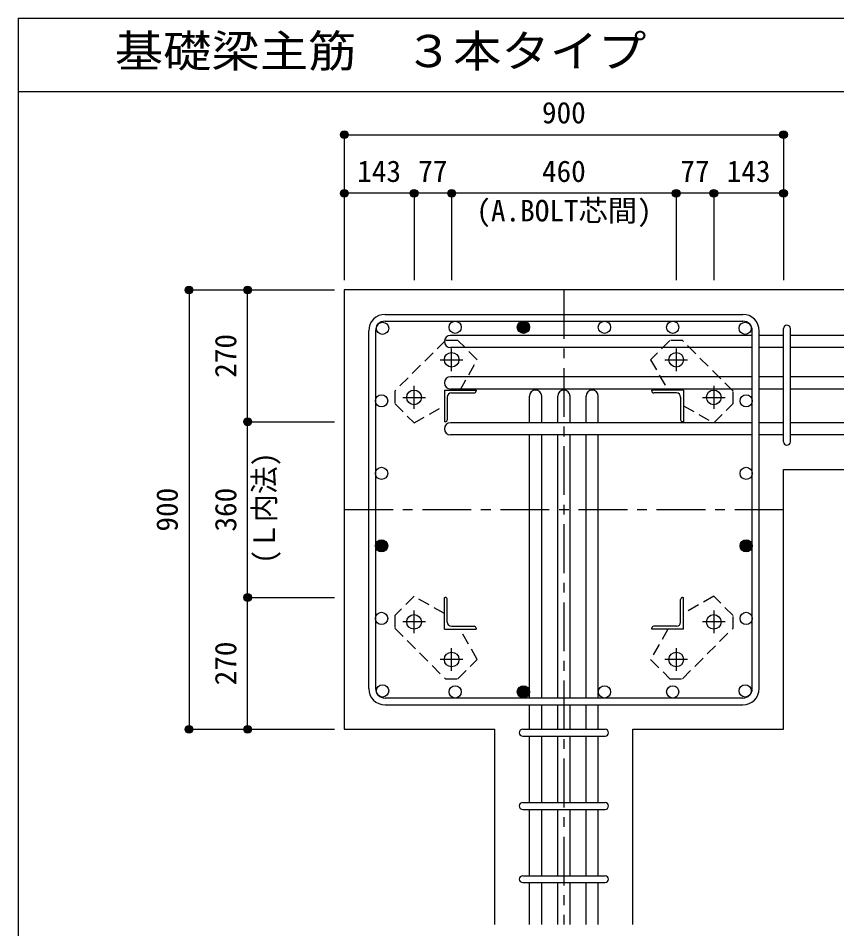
# Model space of a CAD drawing. Units: millimetres at full size, sheet at 1:20. Extents: x -3982 to 3969, y -2797 to 2801.
# Drawn here: x -3982 to -2305, y 935 to 2801 of the extents above; entities that cross this region are included whole.
import ezdxf
from ezdxf.enums import TextEntityAlignment as Align

# ---------------------------------------------------------------- set-up
doc = ezdxf.new("R2010")
doc.units = ezdxf.units.MM
doc.header["$LTSCALE"] = 20
doc.header["$PDMODE"] = 32
doc.header["$PDSIZE"] = 10
doc.linetypes.add('CHAIN1', pattern=[8, 5, -1, 1, -1])
doc.linetypes.add('DASHED1', pattern=[1.8, 1.2, -0.6])
for name, color, linetype in [('6-1_躯体線', 2, 'Continuous'), ('6-2_A.Bolt_', 4, 'Continuous'), ('6-3_柱型主筋', 4, 'Continuous'), ('6-4_フープ', 7, 'Continuous'), ('6-5_梁主筋', 7, 'Continuous'), ('6-6_S.T.P.', 7, 'Continuous'), ('6-7_文字', 7, 'Continuous'), ('6-9_プレート', 4, 'DASHED1'), ('6-D_寸法', 4, 'Continuous'), ('F-0_枠', 6, 'Continuous')]:
    doc.layers.add(name, color=color, linetype=linetype)
doc.styles.add('ＭＳ ゴシック', font='')
doc.styles.get('ＭＳ ゴシック').set_extended_font_data('MS Gothic')

msp = doc.modelspace()

# ---------------------------------------------------------------- linework, layer by layer
at = {"layer": '6-1_躯体線'}
for p, q in [((-2013.87, 2244.12), (-3313.87, 2244.12)), ((-3313.87, 2244.12), (-3313.87, 1344.12)), ((-2413.87, 1876.12), (-2013.87, 1876.12)), ((-2413.87, 1344.12), (-2413.87, 1876.12)), ((-3313.87, 1344.12), (-3005.37, 1344.12)), ((-3005.37, 944.12), (-3005.37, 1344.12)), ((-2722.37, 944.12), (-2722.37, 1344.12)), ((-2722.37, 1344.12), (-2413.87, 1344.12))]:
    msp.add_line(p, q, dxfattribs=at)
at = {"layer": '6-2_A.Bolt_', "linetype": 'CHAIN1'}
for p, q in [((-3093.87, 2077.92), (-3093.87, 2124.42)), ((-2633.87, 2124.42), (-2633.87, 2077.92)), ((-3117.17, 2101.12), (-3070.67, 2101.12)), ((-2657.07, 2101.12), (-2610.57, 2101.12)), ((-3170.87, 2000.92), (-3170.87, 2047.42)), ((-2556.87, 2047.42), (-2556.87, 2000.92)), ((-3194.17, 2024.12), (-3147.67, 2024.12)), ((-2580.07, 2024.12), (-2533.57, 2024.12)), ((-3170.87, 1540.82), (-3170.87, 1587.32)), ((-2556.87, 1587.32), (-2556.87, 1540.82)), ((-3147.67, 1564.12), (-3194.17, 1564.12)), ((-2533.57, 1564.12), (-2580.07, 1564.12)), ((-3093.87, 1463.82), (-3093.87, 1510.32)), ((-2633.87, 1510.32), (-2633.87, 1463.82)), ((-3070.67, 1487.12), (-3117.17, 1487.12)), ((-2610.57, 1487.12), (-2657.07, 1487.12))]:
    msp.add_line(p, q, dxfattribs=at)
at = {"layer": '6-2_A.Bolt_'}
for p, q in [((-3108.87, 2039.12), (-3043.87, 2039.12)), ((-3108.87, 2039.12), (-3108.87, 1974.12)), ((-3043.87, 2039.12), (-3043.87, 2037.12)), ((-2618.87, 2039.12), (-2683.87, 2039.12)), ((-2683.87, 2037.12), (-2683.87, 2039.12)), ((-2618.87, 2039.12), (-2618.87, 1974.12)), ((-3102.87, 2024.62), (-3102.87, 1978.12)), ((-3094.37, 2033.12), (-3047.87, 2033.12)), ((-2633.37, 2033.12), (-2679.87, 2033.12)), ((-2624.87, 2024.62), (-2624.87, 1978.12)), ((-3106.87, 1974.12), (-3108.87, 1974.12)), ((-2618.87, 1974.12), (-2620.87, 1974.12)), ((-3108.87, 1614.12), (-3106.87, 1614.12)), ((-3108.87, 1549.12), (-3108.87, 1614.12)), ((-3102.87, 1563.62), (-3102.87, 1610.12)), ((-2624.87, 1563.62), (-2624.87, 1610.12)), ((-2620.87, 1614.12), (-2618.87, 1614.12)), ((-2618.87, 1549.12), (-2618.87, 1614.12)), ((-3108.87, 1549.12), (-3043.87, 1549.12)), ((-3094.37, 1555.12), (-3047.87, 1555.12)), ((-3043.87, 1551.12), (-3043.87, 1549.12)), ((-2683.87, 1549.12), (-2683.87, 1551.12)), ((-2618.87, 1549.12), (-2683.87, 1549.12)), ((-2633.37, 1555.12), (-2679.87, 1555.12))]:
    msp.add_line(p, q, dxfattribs=at)
at = {"layer": '6-2_A.Bolt_', "color": 3}
for centre in [(-3093.87, 2101.12), (-2633.87, 2101.12), (-3170.87, 2024.12), (-2556.87, 2024.12), (-3170.87, 1564.12), (-2556.87, 1564.12), (-3093.87, 1487.12), (-2633.87, 1487.12)]:
    msp.add_circle(centre, 15, dxfattribs=at)
at = {"layer": '6-2_A.Bolt_'}
for centre, radius, start, end in [((-3047.87, 2037.12), 4, 270, 0), ((-2679.87, 2037.12), 4, 180, 270), ((-3094.37, 2024.62), 8.5, 90, 180), ((-2633.37, 2024.62), 8.5, 0, 90), ((-3106.87, 1978.12), 4, 270, 0), ((-2620.87, 1978.12), 4, 180, 270), ((-3106.87, 1610.12), 4, 0, 90), ((-2620.87, 1610.12), 4, 90, 180), ((-3094.37, 1563.62), 8.5, 180, 270), ((-3047.87, 1551.12), 4, 0, 90), ((-2679.87, 1551.12), 4, 90, 180), ((-2633.37, 1563.62), 8.5, 270, 0)]:
    msp.add_arc(centre, radius, start, end, dxfattribs=at)
at = {"layer": '6-3_柱型主筋', "color": 3}
for centre in [(-3235.32, 2165.57), (-3086.74, 2167.62), (-2946.87, 2167.62), (-2780.87, 2167.62), (-2641, 2167.62), (-2492.42, 2165.57), (-3237.37, 2016.99), (-2490.37, 2016.99), (-3237.37, 1868.41), (-2490.37, 1868.41), (-3237.37, 1719.83), (-2490.37, 1719.83), (-3237.37, 1571.25), (-2490.37, 1571.25), (-3235.32, 1422.67), (-3086.74, 1420.62), (-2946.87, 1420.62), (-2780.87, 1420.62), (-2641, 1420.62), (-2492.42, 1422.67)]:
    msp.add_circle(centre, 12.5, dxfattribs=at)
at = {"layer": '6-3_柱型主筋'}
for centre, radius in [((-2946.87, 2167.62), 12.5), ((-2946.87, 2167.62), 11.25), ((-2946.87, 2167.62), 10), ((-2946.87, 2167.62), 8.75), ((-2946.87, 2167.62), 7.5), ((-2946.87, 2167.62), 6.25), ((-2946.87, 2167.62), 5), ((-2946.87, 2167.62), 3.75), ((-2946.87, 2167.62), 2.5), ((-2946.87, 2167.62), 1.25), ((-3237.37, 1719.83), 12.5), ((-3237.37, 1719.83), 11.25), ((-3237.37, 1719.83), 10), ((-3237.37, 1719.83), 8.75), ((-3237.37, 1719.83), 7.5), ((-3237.37, 1719.83), 6.25), ((-3237.37, 1719.83), 5), ((-3237.37, 1719.83), 3.75), ((-3237.37, 1719.83), 2.5), ((-3237.37, 1719.83), 1.25), ((-2490.37, 1719.83), 12.5), ((-2490.37, 1719.83), 11.25), ((-2490.37, 1719.83), 10), ((-2490.37, 1719.83), 8.75), ((-2490.37, 1719.83), 7.5), ((-2490.37, 1719.83), 6.25), ((-2490.37, 1719.83), 5), ((-2490.37, 1719.83), 3.75), ((-2490.37, 1719.83), 2.5), ((-2490.37, 1719.83), 1.25), ((-2946.87, 1420.62), 12.5), ((-2946.87, 1420.62), 11.25), ((-2946.87, 1420.62), 10), ((-2946.87, 1420.62), 8.75), ((-2946.87, 1420.62), 7.5), ((-2946.87, 1420.62), 6.25), ((-2946.87, 1420.62), 5), ((-2946.87, 1420.62), 3.75), ((-2946.87, 1420.62), 2.5), ((-2946.87, 1420.62), 1.25)]:
    msp.add_circle(centre, radius, dxfattribs=at)
at = {"layer": '6-4_フープ'}
for p, q in [((-3230.37, 2194.12), (-2497.37, 2194.12)), ((-3230.37, 2180.12), (-2497.37, 2180.12)), ((-3263.87, 1427.62), (-3263.87, 2160.62)), ((-3249.87, 2160.62), (-3249.87, 1427.62)), ((-2477.87, 1427.62), (-2477.87, 2160.62)), ((-2463.87, 1427.62), (-2463.87, 2160.62)), ((-2497.37, 1408.12), (-3230.37, 1408.12)), ((-3230.37, 1394.12), (-2497.37, 1394.12))]:
    msp.add_line(p, q, dxfattribs=at)
for centre, radius, start, end in [((-3230.37, 2160.62), 33.5, 90, 180), ((-2497.37, 2160.62), 33.5, 0, 90), ((-3230.37, 2160.62), 19.5, 90, 180), ((-2497.37, 2160.62), 19.5, 0, 90), ((-3230.37, 1427.62), 33.5, 180, 270), ((-3230.37, 1427.62), 19.5, 180, 270), ((-2497.37, 1427.62), 33.5, 270, 0), ((-2497.37, 1427.62), 19.5, 270, 0)]:
    msp.add_arc(centre, radius, start, end, dxfattribs=at)
at = {"layer": '6-5_梁主筋'}
for p, q in [((-2477.87, 2151.07), (-3096.37, 2151.07)), ((-2413.87, 2151.07), (-2463.87, 2151.07)), ((-2263.87, 2151.07), (-2399.87, 2151.07)), ((-2477.87, 2126.07), (-3096.37, 2126.07)), ((-2413.87, 2126.07), (-2463.87, 2126.07)), ((-2263.87, 2126.07), (-2399.87, 2126.07)), ((-2477.87, 2066.12), (-3096.37, 2066.12)), ((-2413.87, 2066.12), (-2463.87, 2066.12)), ((-2263.87, 2066.12), (-2399.87, 2066.12)), ((-2477.87, 2041.12), (-3096.37, 2041.12)), ((-2413.87, 2041.12), (-2463.87, 2041.12)), ((-2263.87, 2041.12), (-2399.87, 2041.12)), ((-2934.37, 1972.12), (-2934.37, 2026.62)), ((-2909.37, 1972.12), (-2909.37, 2026.62)), ((-2876.37, 1972.12), (-2876.37, 2026.62)), ((-2851.37, 1972.12), (-2851.37, 2026.62)), ((-2818.37, 1972.12), (-2818.37, 2026.62)), ((-2793.37, 1972.12), (-2793.37, 2026.62)), ((-2477.87, 1972.12), (-3096.37, 1972.12)), ((-2413.87, 1972.12), (-2463.87, 1972.12)), ((-2263.87, 1972.12), (-2399.87, 1972.12)), ((-2477.87, 1947.12), (-3096.37, 1947.12)), ((-2934.37, 1408.12), (-2934.37, 1947.12)), ((-2909.37, 1408.12), (-2909.37, 1947.12)), ((-2876.37, 1408.12), (-2876.37, 1947.12)), ((-2851.37, 1408.12), (-2851.37, 1947.12)), ((-2818.37, 1408.12), (-2818.37, 1947.12)), ((-2793.37, 1408.12), (-2793.37, 1947.12)), ((-2413.87, 1947.12), (-2463.87, 1947.12)), ((-2263.87, 1947.12), (-2399.87, 1947.12)), ((-2934.37, 1344.12), (-2934.37, 1394.12)), ((-2909.37, 1344.12), (-2909.37, 1394.12)), ((-2876.37, 1344.12), (-2876.37, 1394.12)), ((-2851.37, 1344.12), (-2851.37, 1394.12)), ((-2818.37, 1344.12), (-2818.37, 1394.12)), ((-2793.37, 1344.12), (-2793.37, 1394.12)), ((-2934.37, 1194.12), (-2934.37, 1330.12)), ((-2909.37, 1194.12), (-2909.37, 1330.12)), ((-2876.37, 1194.12), (-2876.37, 1330.12)), ((-2851.37, 1194.12), (-2851.37, 1330.12)), ((-2818.37, 1194.12), (-2818.37, 1330.12)), ((-2793.37, 1194.12), (-2793.37, 1330.12)), ((-2934.37, 1044.12), (-2934.37, 1180.12)), ((-2909.37, 1044.12), (-2909.37, 1180.12)), ((-2876.37, 1044.12), (-2876.37, 1180.12)), ((-2851.37, 1044.12), (-2851.37, 1180.12)), ((-2818.37, 1044.12), (-2818.37, 1180.12)), ((-2793.37, 1044.12), (-2793.37, 1180.12)), ((-2934.37, 944.12), (-2934.37, 1030.12)), ((-2909.37, 944.12), (-2909.37, 1030.12)), ((-2876.37, 944.12), (-2876.37, 1030.12)), ((-2851.37, 944.12), (-2851.37, 1030.12)), ((-2818.37, 944.12), (-2818.37, 1030.12)), ((-2793.37, 944.12), (-2793.37, 1030.12))]:
    msp.add_line(p, q, dxfattribs=at)
for centre, start, end in [((-3096.37, 2138.57), 90, 270), ((-3096.37, 2053.62), 90, 270), ((-2921.87, 2026.62), 0, 180), ((-2863.87, 2026.62), 0, 180), ((-2805.87, 2026.62), 0, 180), ((-3096.37, 1959.62), 90, 270)]:
    msp.add_arc(centre, 12.5, start, end, dxfattribs=at)
at = {"layer": '6-6_S.T.P.'}
for p, q in [((-2413.87, 1933.12), (-2413.87, 2165.07)), ((-2399.87, 1933.12), (-2399.87, 2165.07)), ((-2948.37, 1344.12), (-2779.37, 1344.12)), ((-2948.37, 1330.12), (-2779.37, 1330.12)), ((-2948.37, 1194.12), (-2779.37, 1194.12)), ((-2948.37, 1180.12), (-2779.37, 1180.12)), ((-2948.37, 1044.12), (-2779.37, 1044.12)), ((-2948.37, 1030.12), (-2779.37, 1030.12))]:
    msp.add_line(p, q, dxfattribs=at)
for centre, start, end in [((-2406.87, 2165.07), 0, 180), ((-2406.87, 2165.07), 0, 180), ((-2406.87, 2165.07), 0, 180), ((-2406.87, 2165.07), 0, 180), ((-2406.87, 1933.12), 180, 0), ((-2406.87, 1933.12), 180, 0), ((-2406.87, 1933.12), 180, 0), ((-2406.87, 1933.12), 180, 0), ((-2948.37, 1337.12), 90, 270), ((-2948.37, 1337.12), 90, 270), ((-2948.37, 1337.12), 90, 270), ((-2948.37, 1337.12), 90, 270), ((-2779.37, 1337.12), 270, 90), ((-2779.37, 1337.12), 270, 90), ((-2779.37, 1337.12), 270, 90), ((-2779.37, 1337.12), 270, 90), ((-2948.37, 1187.12), 90, 270), ((-2779.37, 1187.12), 270, 90), ((-2948.37, 1037.12), 90, 270), ((-2779.37, 1037.12), 270, 90)]:
    msp.add_arc(centre, 7, start, end, dxfattribs=at)
at = {"layer": '6-9_プレート'}
for p, q in [((-3106.57, 2140.72), (-3210.47, 2036.82)), ((-3081.07, 2140.72), (-3106.57, 2140.72)), ((-3041.47, 2101.12), (-3081.07, 2140.72)), ((-2646.67, 2140.72), (-2686.27, 2101.12)), ((-2621.17, 2140.72), (-2646.67, 2140.72)), ((-2517.27, 2036.82), (-2621.17, 2140.72)), ((-3076.67, 2039.12), (-3041.47, 2101.12)), ((-2686.27, 2101.12), (-2651.07, 2039.12)), ((-3210.47, 2036.82), (-3210.47, 2011.32)), ((-2517.27, 2011.32), (-2517.27, 2036.82)), ((-3210.47, 2011.32), (-3170.87, 1971.72)), ((-3170.87, 1971.72), (-3108.87, 2006.92)), ((-2618.87, 2006.92), (-2556.87, 1971.72)), ((-2556.87, 1971.72), (-2517.27, 2011.32)), ((-3170.87, 1616.52), (-3210.47, 1576.92)), ((-3108.87, 1581.32), (-3170.87, 1616.52)), ((-2556.87, 1616.52), (-2618.87, 1581.32)), ((-2517.27, 1576.93), (-2556.87, 1616.52)), ((-3210.47, 1576.92), (-3210.47, 1551.42)), ((-2517.27, 1551.42), (-2517.27, 1576.93)), ((-3210.47, 1551.42), (-3106.57, 1447.52)), ((-3041.47, 1487.12), (-3076.67, 1549.13)), ((-2651.07, 1549.12), (-2686.27, 1487.12)), ((-2621.17, 1447.52), (-2517.27, 1551.42)), ((-3081.07, 1447.52), (-3041.47, 1487.12)), ((-2686.27, 1487.12), (-2646.67, 1447.52)), ((-3106.57, 1447.52), (-3081.07, 1447.52)), ((-2646.67, 1447.52), (-2621.17, 1447.52))]:
    msp.add_line(p, q, dxfattribs=at)
at = {"layer": '6-D_寸法'}
for p, q in [((-3313.87, 2562.15), (-3313.87, 2442.15)), ((-3313.87, 2562.15), (-3313.87, 2442.15)), ((-3313.87, 2562.15), (-2413.87, 2562.15)), ((-2413.87, 2562.15), (-2413.87, 2442.15)), ((-3170.87, 2442.15), (-3313.87, 2442.15)), ((-3313.87, 2442.15), (-3313.87, 2264.12)), ((-3313.87, 2442.15), (-3313.87, 2264.12)), ((-3093.87, 2442.15), (-3170.87, 2442.15)), ((-3170.87, 2442.15), (-3170.87, 2264.12)), ((-2633.87, 2442.15), (-3093.87, 2442.15)), ((-3093.87, 2442.15), (-3093.87, 2264.12)), ((-2556.87, 2442.15), (-2633.87, 2442.15)), ((-2633.87, 2442.15), (-2633.87, 2264.12)), ((-2413.87, 2442.15), (-2556.87, 2442.15)), ((-2556.87, 2442.15), (-2556.87, 2264.12)), ((-2413.87, 2442.15), (-2413.87, 2264.12)), ((-2413.87, 2442.15), (-2413.87, 2264.12)), ((-2413.87, 2442.15), (-2413.87, 2264.12)), ((-3631.89, 2244.12), (-3511.89, 2244.12)), ((-3631.89, 2244.12), (-3631.89, 1344.12)), ((-3511.89, 1974.12), (-3511.89, 2244.12)), ((-3511.89, 2244.12), (-3333.87, 2244.12)), ((-3511.89, 2244.12), (-3333.87, 2244.12)), ((-3511.89, 1614.12), (-3511.89, 1974.12)), ((-3511.89, 1974.12), (-3333.87, 1974.12)), ((-3511.89, 1344.12), (-3511.89, 1614.12)), ((-3511.89, 1614.12), (-3333.87, 1614.12)), ((-3631.89, 1344.12), (-3511.89, 1344.12)), ((-3631.89, 1344.12), (-3511.89, 1344.12)), ((-3511.89, 1344.12), (-3333.87, 1344.12)), ((-3511.89, 1344.12), (-3333.87, 1344.12))]:
    msp.add_line(p, q, dxfattribs=at)
at = {"layer": '6-D_寸法', "linetype": 'CHAIN1'}
for p, q in [((-2863.87, 2244.12), (-2863.87, 944.12)), ((-3313.87, 1794.12), (-2413.87, 1794.12))]:
    msp.add_line(p, q, dxfattribs=at)
at = {"layer": '6-D_寸法'}
msp.add_lwpolyline([(-3631.89, 1344.12), (-3511.89, 1344.12), (-3333.87, 1344.12)], dxfattribs=at)
for centre, radius in [((-3313.87, 2562.15), 8), ((-3313.87, 2562.15), 7.2), ((-3313.87, 2562.15), 6.4), ((-3313.87, 2562.15), 5.6), ((-3313.87, 2562.15), 4.8), ((-3313.87, 2562.15), 4), ((-3313.87, 2562.15), 3.2), ((-3313.87, 2562.15), 2.4), ((-3313.87, 2562.15), 1.6), ((-3313.87, 2562.15), 0.8), ((-2413.87, 2562.15), 8), ((-2413.87, 2562.15), 7.2), ((-2413.87, 2562.15), 6.4), ((-2413.87, 2562.15), 5.6), ((-2413.87, 2562.15), 4.8), ((-2413.87, 2562.15), 4), ((-2413.87, 2562.15), 3.2), ((-2413.87, 2562.15), 2.4), ((-2413.87, 2562.15), 1.6), ((-2413.87, 2562.15), 0.8), ((-3313.87, 2442.15), 8), ((-3313.87, 2442.15), 7.2), ((-3313.87, 2442.15), 6.4), ((-3313.87, 2442.15), 5.6), ((-3313.87, 2442.15), 4.8), ((-3313.87, 2442.15), 4), ((-3313.87, 2442.15), 3.2), ((-3313.87, 2442.15), 2.4), ((-3313.87, 2442.15), 1.6), ((-3170.87, 2442.15), 8), ((-3170.87, 2442.15), 7.2), ((-3170.87, 2442.15), 6.4), ((-3170.87, 2442.15), 5.6), ((-3170.87, 2442.15), 4.8), ((-3170.87, 2442.15), 4), ((-3170.87, 2442.15), 3.2), ((-3170.87, 2442.15), 2.4), ((-3170.87, 2442.15), 1.6), ((-3093.87, 2442.15), 8), ((-3093.87, 2442.15), 7.2), ((-3093.87, 2442.15), 6.4), ((-3093.87, 2442.15), 5.6), ((-3093.87, 2442.15), 4.8), ((-3093.87, 2442.15), 4), ((-3093.87, 2442.15), 3.2), ((-3093.87, 2442.15), 2.4), ((-3093.87, 2442.15), 1.6), ((-2633.87, 2442.15), 8), ((-2633.87, 2442.15), 7.2), ((-2633.87, 2442.15), 6.4), ((-2633.87, 2442.15), 5.6), ((-2633.87, 2442.15), 4.8), ((-2633.87, 2442.15), 4), ((-2633.87, 2442.15), 3.2), ((-2633.87, 2442.15), 2.4), ((-2633.87, 2442.15), 1.6), ((-2556.87, 2442.15), 8), ((-2556.87, 2442.15), 7.2), ((-2556.87, 2442.15), 6.4), ((-2556.87, 2442.15), 5.6), ((-2556.87, 2442.15), 4.8), ((-2556.87, 2442.15), 4), ((-2556.87, 2442.15), 3.2), ((-2556.87, 2442.15), 2.4), ((-2556.87, 2442.15), 1.6), ((-2413.87, 2442.15), 8), ((-2413.87, 2442.15), 7.2), ((-2413.87, 2442.15), 6.4), ((-2413.87, 2442.15), 5.6), ((-2413.87, 2442.15), 4.8), ((-2413.87, 2442.15), 4), ((-2413.87, 2442.15), 3.2), ((-2413.87, 2442.15), 2.4), ((-2413.87, 2442.15), 1.6), ((-3313.87, 2442.15), 0.8), ((-3170.87, 2442.15), 0.8), ((-3093.87, 2442.15), 0.8), ((-2633.87, 2442.15), 0.8), ((-2556.87, 2442.15), 0.8), ((-2413.87, 2442.15), 0.8), ((-3631.89, 2244.12), 8), ((-3631.89, 2244.12), 7.2), ((-3631.89, 2244.12), 6.4), ((-3631.89, 2244.12), 5.6), ((-3631.89, 2244.12), 4.8), ((-3631.89, 2244.12), 4), ((-3631.89, 2244.12), 3.2), ((-3631.89, 2244.12), 2.4), ((-3631.89, 2244.12), 1.6), ((-3631.89, 2244.12), 0.8), ((-3511.89, 2244.12), 8), ((-3511.89, 2244.12), 7.2), ((-3511.89, 2244.12), 6.4), ((-3511.89, 2244.12), 5.6), ((-3511.89, 2244.12), 4.8), ((-3511.89, 2244.12), 4), ((-3511.89, 2244.12), 3.2), ((-3511.89, 2244.12), 2.4), ((-3511.89, 2244.12), 1.6), ((-3511.89, 2244.12), 0.8), ((-3511.89, 1974.12), 8), ((-3511.89, 1974.12), 7.2), ((-3511.89, 1974.12), 6.4), ((-3511.89, 1974.12), 5.6), ((-3511.89, 1974.12), 4.8), ((-3511.89, 1974.12), 4), ((-3511.89, 1974.12), 3.2), ((-3511.89, 1974.12), 2.4), ((-3511.89, 1974.12), 1.6), ((-3511.89, 1974.12), 0.8), ((-3511.89, 1614.12), 8), ((-3511.89, 1614.12), 7.2), ((-3511.89, 1614.12), 6.4), ((-3511.89, 1614.12), 5.6), ((-3511.89, 1614.12), 4.8), ((-3511.89, 1614.12), 4), ((-3511.89, 1614.12), 3.2), ((-3511.89, 1614.12), 2.4), ((-3511.89, 1614.12), 1.6), ((-3511.89, 1614.12), 0.8), ((-3631.89, 1344.12), 8), ((-3631.89, 1344.12), 7.2), ((-3631.89, 1344.12), 6.4), ((-3631.89, 1344.12), 5.6), ((-3631.89, 1344.12), 4.8), ((-3631.89, 1344.12), 4), ((-3631.89, 1344.12), 3.2), ((-3631.89, 1344.12), 2.4), ((-3631.89, 1344.12), 1.6), ((-3631.89, 1344.12), 0.8), ((-3511.89, 1344.12), 8), ((-3511.89, 1344.12), 7.2), ((-3511.89, 1344.12), 6.4), ((-3511.89, 1344.12), 5.6), ((-3511.89, 1344.12), 4.8), ((-3511.89, 1344.12), 4), ((-3511.89, 1344.12), 3.2), ((-3511.89, 1344.12), 2.4), ((-3511.89, 1344.12), 1.6), ((-3511.89, 1344.12), 0.8)]:
    msp.add_circle(centre, radius, dxfattribs=at)
at = {"layer": '6-D_寸法', "color": 7}
for p in [(-3313.87, 2562.15), (-2413.87, 2562.15), (-3313.87, 2442.15), (-3170.87, 2442.15), (-3093.87, 2442.15), (-2633.87, 2442.15), (-2556.87, 2442.15), (-2413.87, 2442.15), (-3631.89, 2244.12), (-3511.89, 2244.12), (-3511.89, 1974.12), (-3511.89, 1614.12), (-3631.89, 1344.12), (-3511.89, 1344.12)]:
    msp.add_point(p, dxfattribs=at)
at = {"layer": 'F-0_枠'}
for q in [(-3981.92, -2796.83), (3969.4, 2800.77)]:
    msp.add_line((-3981.92, 2800.77), q, dxfattribs=at)
at = {"layer": 'F-0_枠', "color": 2}
msp.add_line((-3981.92, 2650.77), (2482.4, 2650.77), dxfattribs=at)

# ---------------------------------------------------------------- texts
at = {"layer": '6-7_文字', "color": 2, "style": 'ＭＳ ゴシック', "width": 1.1}
msp.add_text('\u3000\u3000基礎梁主筋\u3000３本タイプ', height=65.98, dxfattribs=at).set_placement((-3981.92, 2680.77), align=Align.BOTTOM_LEFT)
at = {"layer": '6-7_文字', "color": 4, "style": 'ＭＳ ゴシック'}
msp.add_text('(A.BOLT芯間)', height=43.99, dxfattribs=at).set_placement((-3043.34, 2371.37), align=Align.BOTTOM_LEFT)
at = {"layer": '6-7_文字', "color": 4, "style": 'ＭＳ ゴシック', "width": 0.95}
msp.add_text('(Ｌ内法)', height=43.99, rotation=90, dxfattribs=at).set_placement((-3442.65, 1683.34), align=Align.BOTTOM_LEFT)
at = {"layer": '6-D_寸法', "style": 'ＭＳ ゴシック'}
for s, p in [('900', (-2908.87, 2572.15)), ('143', (-3287.37, 2452.15)), ('77', (-3162.37, 2452.15)), ('460', (-2908.87, 2452.15)), ('77', (-2625.37, 2452.15)), ('143', (-2530.37, 2452.15))]:
    msp.add_text(s, height=43.99, dxfattribs=at).set_placement(p, align=Align.BOTTOM_LEFT)
for s, p in [('270', (-3521.89, 2064.12)), ('900', (-3641.89, 1749.12)), ('360', (-3521.89, 1749.12)), ('270', (-3521.89, 1434.12))]:
    msp.add_text(s, height=43.99, rotation=90, dxfattribs=at).set_placement(p, align=Align.BOTTOM_LEFT)

doc.saveas('drawing.dxf')
